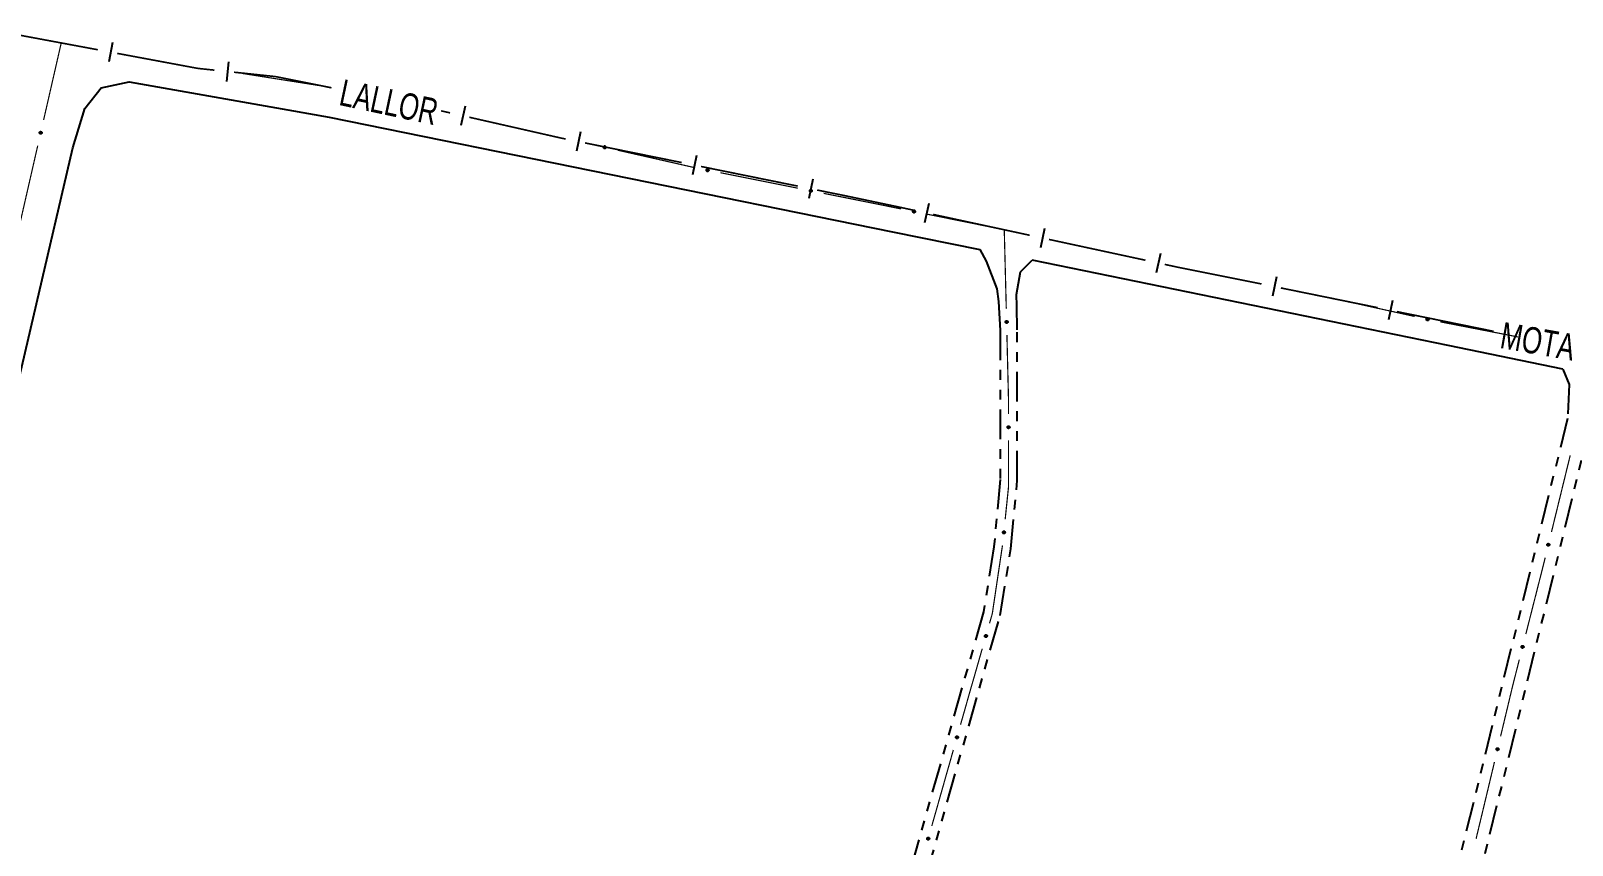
# Model space of a CAD drawing. Extents: x 209193 to 212081, y 4877574 to 4880493.
# Drawn here: x 211262 to 211496.2, y 4878899.3 to 4879022.9 of the extents above; entities that cross this region are included whole.
import ezdxf

# ---------------------------------------------------------------- set-up
doc = ezdxf.new("R2010")
doc.units = 0
doc.header["$LTSCALE"] = 1.5
doc.header["$MEASUREMENT"] = 0
doc.linetypes.add('TRACO_25', pattern=[8, 3, -1, 1, -1, 1, -1])
for name, color, linetype in [('LM-LIM-SETORES-BAIRROS', 250, 'CONTINUOUS'), ('SV-EIXO-ROD-ESTR', 7, 'CONTINUOUS'), ('SV-EIXO-RUA-N-PAV', 6, 'CONTINUOUS'), ('SV-EST-MUNIC-PAV', 20, 'CONTINUOUS'), ('SV-RUA-NAO-PAV', 7, 'CONTINUOUS'), ('SV-TXT-MUNIC-PAV', 7, 'CONTINUOUS')]:
    doc.layers.add(name, color=color, linetype=linetype)
doc.styles.add('ARIAL', font='ARIAL.SHX')

msp = doc.modelspace()

# ---------------------------------------------------------------- linework, layer by layer
at = {"layer": 'LM-LIM-SETORES-BAIRROS', "const_width": 0.25}
for points in [[(211272.172839, 4879020.056639), (211257.426564, 4879022.803891)], [(211287.384863, 4879017.222618), (211275.122093, 4879019.507189)], [(211287.908208, 4879017.16753), (211287.384863, 4879017.222618)], [(211289.897219, 4879016.95816), (211287.908208, 4879017.16753)], [(211299.200544, 4879015.978862), (211292.880735, 4879016.644106)], [(211299.833226, 4879015.852005), (211299.200544, 4879015.978862)], [(211307.677106, 4879014.279251), (211299.833226, 4879015.852005)], [(211324.717207, 4879010.691861), (211324.330122, 4879010.779704)], [(211325.69241, 4879010.470552), (211324.717207, 4879010.691861)], [(211342.524706, 4879006.650693), (211328.618021, 4879009.806625)], [(211343.249652, 4879006.503628), (211342.524706, 4879006.650693)], [(211360.890322, 4879002.924972), (211346.189764, 4879005.907185)], [(211378.530991, 4878999.346316), (211363.830434, 4879002.328529)], [(211385.952516, 4878997.840756), (211381.471103, 4878998.749873)], [(211386.370654, 4878997.752728), (211385.952516, 4878997.840756)], [(211393.829636, 4878996.182415), (211386.370654, 4878997.752728)], [(211394.198663, 4878996.102821), (211393.829636, 4878996.182415)], [(211396.153706, 4878995.681146), (211394.198663, 4878996.102821)], [(211413.749084, 4878991.886063), (211399.086269, 4878995.048632)], [(211431.344463, 4878988.090981), (211416.681647, 4878991.25355)], [(211436.117336, 4878987.061538), (211434.277026, 4878987.458468)], [(211436.232427, 4878987.03852), (211436.117336, 4878987.061538)], [(211447.518431, 4878984.781319), (211436.232427, 4878987.03852)], [(211447.999036, 4878984.683345), (211447.518431, 4878984.781319)], [(211448.978883, 4878984.483597), (211447.999036, 4878984.683345)], [(211466.616134, 4878980.888129), (211451.918425, 4878983.884352)], [(211484.253384, 4878977.29266), (211469.555675, 4878980.288884)]]:
    msp.add_lwpolyline(points, dxfattribs=at)
at = {"layer": 'LM-LIM-SETORES-BAIRROS'}
for points in [[(211274.413734, 4879021.164966), (211273.864283, 4879018.215712)], [(211292.043257, 4879018.240549), (211291.729202, 4879015.257032)], [(211327.974781, 4879011.490739), (211327.310854, 4879008.565128)], [(211345.507948, 4879007.576055), (211344.911505, 4879004.635944)], [(211363.148618, 4879003.997399), (211362.552175, 4879001.057288)], [(211380.789287, 4879000.418743), (211380.192845, 4878997.478632)], [(211398.425004, 4878996.725751), (211397.792491, 4878993.793188)], [(211416.020383, 4878992.930669), (211415.387869, 4878989.998106)], [(211433.615762, 4878989.135587), (211432.983248, 4878986.203024)], [(211451.2382, 4878985.553871), (211450.638955, 4878982.614329)], [(211468.87545, 4878981.958403), (211468.276206, 4878979.018861)]]:
    msp.add_lwpolyline(points, dxfattribs=at)
at = {"layer": 'SV-EIXO-ROD-ESTR', "const_width": 0.18}
for points in [[(211266.615608, 4879021.091959), (211263.939167, 4879009.394238)], [(211306.061264, 4879014.578715), (211294.207451, 4879016.446097)], [(211263.047019, 4879005.494998), (211260.370578, 4878993.797278)], [(211347.243279, 4879005.692019), (211347.182585, 4879005.705777)], [(211362.622993, 4879002.205478), (211351.144295, 4879004.807669)], [(211362.848591, 4879002.16048), (211362.622993, 4879002.205478)], [(211378.539507, 4878999.030756), (211366.77132, 4879001.378049)], [(211387.469664, 4878997.249538), (211382.462235, 4878998.248325)], [(211388.345881, 4878997.072447), (211387.469664, 4878997.249538)], [(211394.226966, 4878995.883821), (211388.345881, 4878997.072447)], [(211409.89398, 4878992.717364), (211398.14769, 4878995.091405)], [(211409.909857, 4878992.714132), (211409.89398, 4878992.717364)], [(211461.50538, 4878981.929715), (211461.090616, 4878982.02146)], [(211472.245762, 4878979.553962), (211461.50538, 4878981.929715)], [(211487.939911, 4878976.44405), (211476.159745, 4878978.730466)]]:
    msp.add_lwpolyline(points, dxfattribs=at)
at = {"layer": 'SV-EIXO-ROD-ESTR'}
for points in [[(211263.632447, 4879007.560127), (211263.65903, 4879007.519074), (211263.673482, 4879007.478355), (211263.675761, 4879007.440924), (211263.66915, 4879007.407322), (211263.658515, 4879007.373707), (211263.640315, 4879007.342183), (211263.612365, 4879007.311668), (211263.57137, 4879007.284712), (211263.528684, 4879007.272649), (211263.492107, 4879007.268451), (211263.456672, 4879007.273327), (211263.42419, 4879007.284206), (211263.392069, 4879007.304194), (211263.361422, 4879007.33282), (211263.335314, 4879007.374698), (211263.32142, 4879007.414715), (211263.320166, 4879007.450978), (211263.325294, 4879007.486571), (211263.336563, 4879007.520759), (211263.354606, 4879007.551601), (211263.383484, 4879007.582406), (211263.425159, 4879007.607627), (211263.464913, 4879007.621941), (211263.501149, 4879007.623703), (211263.536077, 4879007.617866), (211263.569922, 4879007.607609), (211263.602373, 4879007.590633), (211263.632447, 4879007.560127)], [(211349.309574, 4879005.110721), (211349.268574, 4879005.084056), (211349.227884, 4879005.069522), (211349.190458, 4879005.067169), (211349.156843, 4879005.073712), (211349.123207, 4879005.08428), (211349.091645, 4879005.102417), (211349.061075, 4879005.130306), (211349.034037, 4879005.171247), (211349.021889, 4879005.213908), (211349.017618, 4879005.250477), (211349.022423, 4879005.285922), (211349.033237, 4879005.318426), (211349.05316, 4879005.350587), (211349.081726, 4879005.381291), (211349.123551, 4879005.407482), (211349.16354, 4879005.421457), (211349.199801, 4879005.422783), (211349.235404, 4879005.417726), (211349.269614, 4879005.406526), (211349.300493, 4879005.388544), (211349.331355, 4879005.359728), (211349.356659, 4879005.318103), (211349.371052, 4879005.278378), (211349.372887, 4879005.242146), (211349.36712, 4879005.207206), (211349.356931, 4879005.173341), (211349.34002, 4879005.140856), (211349.309574, 4879005.110721)], [(211364.929328, 4879001.633206), (211364.889037, 4879001.605482), (211364.848739, 4879001.589893), (211364.811386, 4879001.586565), (211364.777612, 4879001.592231), (211364.743712, 4879001.601919), (211364.711689, 4879001.619228), (211364.680403, 4879001.646311), (211364.652308, 4879001.686533), (211364.639052, 4879001.728864), (211364.63383, 4879001.76531), (211364.63771, 4879001.800867), (211364.647674, 4879001.833642), (211364.666753, 4879001.866311), (211364.694508, 4879001.897749), (211364.735637, 4879001.92502), (211364.775249, 4879001.940032), (211364.811463, 4879001.942302), (211364.847185, 4879001.938175), (211364.881676, 4879001.927869), (211364.913012, 4879001.910698), (211364.944615, 4879001.882695), (211364.970995, 4879001.841744), (211364.986418, 4879001.802407), (211364.989196, 4879001.766235), (211364.984341, 4879001.731157), (211364.975037, 4879001.697038), (211364.958978, 4879001.664123), (211364.929328, 4879001.633206)], [(211380.620243, 4878998.503481), (211380.579952, 4878998.475757), (211380.539654, 4878998.460168), (211380.502302, 4878998.456841), (211380.468527, 4878998.462506), (211380.434628, 4878998.472195), (211380.402605, 4878998.489503), (211380.371318, 4878998.516586), (211380.343223, 4878998.556809), (211380.329967, 4878998.599139), (211380.324745, 4878998.635585), (211380.328626, 4878998.671143), (211380.338589, 4878998.703917), (211380.357668, 4878998.736586), (211380.385424, 4878998.768024), (211380.426553, 4878998.795296), (211380.466164, 4878998.810307), (211380.502378, 4878998.812578), (211380.538101, 4878998.80845), (211380.572591, 4878998.798145), (211380.603928, 4878998.780973), (211380.635531, 4878998.75297), (211380.66191, 4878998.712019), (211380.677333, 4878998.672683), (211380.680111, 4878998.63651), (211380.675256, 4878998.601432), (211380.665952, 4878998.567313), (211380.649894, 4878998.534399), (211380.620243, 4878998.503481)], [(211396.306354, 4878995.35125), (211396.265992, 4878995.323629), (211396.225655, 4878995.308143), (211396.188294, 4878995.30491), (211396.154534, 4878995.310662), (211396.120659, 4878995.320437), (211396.08868, 4878995.337826), (211396.057463, 4878995.364989), (211396.02947, 4878995.405283), (211396.016322, 4878995.447647), (211396.011193, 4878995.484106), (211396.015164, 4878995.519654), (211396.025211, 4878995.552403), (211396.044373, 4878995.585023), (211396.072209, 4878995.61639), (211396.113407, 4878995.643557), (211396.153057, 4878995.658468), (211396.189276, 4878995.660646), (211396.224988, 4878995.656428), (211396.259452, 4878995.646034), (211396.290745, 4878995.628783), (211396.322276, 4878995.6007), (211396.348551, 4878995.559682), (211396.363874, 4878995.520306), (211396.36656, 4878995.484127), (211396.361616, 4878995.449061), (211396.352225, 4878995.414966), (211396.336083, 4878995.382092), (211396.306354, 4878995.35125)], [(211474.315073, 4878978.983493), (211474.274213, 4878978.956613), (211474.2336, 4878978.941867), (211474.196186, 4878978.939317), (211474.162537, 4878978.945685), (211474.128847, 4878978.956077), (211474.097191, 4878978.974048), (211474.066475, 4878979.001776), (211474.039223, 4878979.042575), (211474.026851, 4878979.085172), (211474.022389, 4878979.121718), (211474.027008, 4878979.157188), (211474.037652, 4878979.189748), (211474.057407, 4878979.222013), (211474.085811, 4878979.252866), (211474.127498, 4878979.279276), (211474.167414, 4878979.29346), (211474.203667, 4878979.294976), (211474.239296, 4878979.290106), (211474.273565, 4878979.279084), (211474.304537, 4878979.261264), (211474.33555, 4878979.23261), (211474.361071, 4878979.191119), (211474.375672, 4878979.151469), (211474.377697, 4878979.115247), (211474.372113, 4878979.080278), (211474.362101, 4878979.04636), (211474.345361, 4878979.013786), (211474.315073, 4878978.983493)]]:
    msp.add_lwpolyline(points, close=True, dxfattribs=at)
for points in [[(211263.336563, 4879007.520759), (211263.32142, 4879007.414715)], [(211263.345236, 4879007.531808), (211263.329321, 4879007.40107)], [(211263.354606, 4879007.551601), (211263.335314, 4879007.374698)], [(211263.370136, 4879007.561105), (211263.349646, 4879007.361425)], [(211263.383484, 4879007.582406), (211263.361422, 4879007.33282)], [(211263.404957, 4879007.590932), (211263.376925, 4879007.321589)], [(211263.425159, 4879007.607627), (211263.392069, 4879007.304194)], [(211263.443576, 4879007.612892), (211263.408162, 4879007.299044)], [(211263.464913, 4879007.621941), (211263.42419, 4879007.284206)], [(211263.481507, 4879007.61961), (211263.440615, 4879007.28182)], [(211263.501149, 4879007.623703), (211263.456672, 4879007.273327)], [(211263.517613, 4879007.618348), (211263.472234, 4879007.273186)], [(211263.536077, 4879007.617866), (211263.492107, 4879007.268451)], [(211263.553223, 4879007.608801), (211263.513243, 4879007.275001)], [(211263.569922, 4879007.607609), (211263.528684, 4879007.272649)], [(211263.584955, 4879007.594542), (211263.551479, 4879007.28305)], [(211263.602373, 4879007.590633), (211263.57137, 4879007.284712)], [(211263.615469, 4879007.574962), (211263.59082, 4879007.302045)], [(211263.632447, 4879007.560127), (211263.612365, 4879007.311668)], [(211263.646018, 4879007.537177), (211263.627579, 4879007.334228)], [(211263.65903, 4879007.519074), (211263.640315, 4879007.342183)], [(211263.667369, 4879007.495898), (211263.650428, 4879007.366795)], [(211263.673482, 4879007.478355), (211263.658515, 4879007.373707)], [(211349.36712, 4879005.207206), (211349.017618, 4879005.250477)], [(211349.356931, 4879005.173341), (211349.021889, 4879005.213908)], [(211349.367565, 4879005.225671), (211349.022313, 4879005.270359)], [(211349.372887, 4879005.242146), (211349.022423, 4879005.285922)], [(211349.358089, 4879005.190042), (211349.024211, 4879005.229354)], [(211349.368755, 4879005.261779), (211349.030884, 4879005.301996)], [(211349.343894, 4879005.158282), (211349.032336, 4879005.191134)], [(211349.371052, 4879005.278378), (211349.033237, 4879005.318426)], [(211349.34002, 4879005.140856), (211349.034037, 4879005.171247)], [(211349.361961, 4879005.299697), (211349.048043, 4879005.334484)], [(211349.324375, 4879005.127728), (211349.051409, 4879005.151832)], [(211349.356659, 4879005.318103), (211349.05316, 4879005.350587)], [(211349.309574, 4879005.110721), (211349.061075, 4879005.130306)], [(211349.339924, 4879005.338272), (211349.070525, 4879005.365765)], [(211349.331355, 4879005.359728), (211349.081726, 4879005.381291)], [(211349.286651, 4879005.097104), (211349.083666, 4879005.115137)], [(211349.268574, 4879005.084056), (211349.091645, 4879005.102417)], [(211349.310027, 4879005.373033), (211349.110307, 4879005.393124)], [(211349.245415, 4879005.075671), (211349.116278, 4879005.092354)], [(211349.227884, 4879005.069522), (211349.123207, 4879005.08428)], [(211349.300493, 4879005.388544), (211349.123551, 4879005.407482)], [(211349.28068, 4879005.397875), (211349.149911, 4879005.413528)], [(211349.269614, 4879005.406526), (211349.16354, 4879005.421457)], [(211364.984341, 4879001.731157), (211364.63383, 4879001.76531)], [(211364.989196, 4879001.766235), (211364.63771, 4879001.800867)], [(211364.984305, 4879001.749627), (211364.638006, 4879001.785307)], [(211364.975037, 4879001.697038), (211364.639052, 4879001.728864)], [(211364.97576, 4879001.713764), (211364.640971, 4879001.744365)], [(211364.984554, 4879001.785754), (211364.64575, 4879001.817156)], [(211364.986418, 4879001.802407), (211364.647674, 4879001.833642)], [(211364.962397, 4879001.681644), (211364.650089, 4879001.70637)], [(211364.958978, 4879001.664123), (211364.652308, 4879001.686533)], [(211364.976774, 4879001.823483), (211364.662057, 4879001.85008)], [(211364.970995, 4879001.841744), (211364.666753, 4879001.866311)], [(211364.94368, 4879001.650593), (211364.670179, 4879001.667578)], [(211364.929328, 4879001.633206), (211364.680403, 4879001.646311)], [(211364.95374, 4879001.86147), (211364.683716, 4879001.881936)], [(211364.944615, 4879001.882695), (211364.694508, 4879001.897749)], [(211364.906767, 4879001.618996), (211364.703381, 4879001.631736)], [(211364.889037, 4879001.605482), (211364.711689, 4879001.619228)], [(211364.922948, 4879001.89544), (211364.722772, 4879001.910322)], [(211364.913012, 4879001.910698), (211364.735637, 4879001.92502)], [(211364.866103, 4879001.596496), (211364.736575, 4879001.609809)], [(211364.848739, 4879001.589893), (211364.743712, 4879001.601919)], [(211364.892964, 4879001.919509), (211364.761831, 4879001.931751)], [(211364.881676, 4879001.927869), (211364.775249, 4879001.940032)], [(211380.675256, 4878998.601432), (211380.324745, 4878998.635585)], [(211380.680111, 4878998.63651), (211380.328626, 4878998.671143)], [(211380.67522, 4878998.619903), (211380.328921, 4878998.655582)], [(211380.665952, 4878998.567313), (211380.329967, 4878998.599139)], [(211380.666676, 4878998.584039), (211380.331886, 4878998.61464)], [(211380.675469, 4878998.65603), (211380.336665, 4878998.687431)], [(211380.677333, 4878998.672683), (211380.338589, 4878998.703917)], [(211380.653312, 4878998.55192), (211380.341004, 4878998.576645)], [(211380.649894, 4878998.534399), (211380.343223, 4878998.556809)], [(211380.667689, 4878998.693758), (211380.352972, 4878998.720355)], [(211380.66191, 4878998.712019), (211380.357668, 4878998.736586)], [(211380.634596, 4878998.520868), (211380.361095, 4878998.537853)], [(211380.620243, 4878998.503481), (211380.371318, 4878998.516586)], [(211380.644655, 4878998.731746), (211380.374631, 4878998.752211)], [(211380.635531, 4878998.75297), (211380.385424, 4878998.768024)], [(211380.597683, 4878998.489271), (211380.394296, 4878998.502011)], [(211380.579952, 4878998.475757), (211380.402605, 4878998.489503)], [(211380.613863, 4878998.765716), (211380.413687, 4878998.780598)], [(211380.603928, 4878998.780973), (211380.426553, 4878998.795296)], [(211380.557018, 4878998.466772), (211380.427491, 4878998.480085)], [(211380.539654, 4878998.460168), (211380.434628, 4878998.472195)], [(211380.583879, 4878998.789785), (211380.452746, 4878998.802026)], [(211380.572591, 4878998.798145), (211380.466164, 4878998.810307)], [(211396.36656, 4878995.484127), (211396.015164, 4878995.519654)], [(211396.361968, 4878995.503658), (211396.023245, 4878995.535922)], [(211396.363874, 4878995.520306), (211396.025211, 4878995.552403)], [(211396.354284, 4878995.541406), (211396.039636, 4878995.568804)], [(211396.348551, 4878995.559682), (211396.044373, 4878995.585023)], [(211396.331347, 4878995.579452), (211396.061376, 4878995.600605)], [(211396.322276, 4878995.6007), (211396.072209, 4878995.61639)], [(211396.300642, 4878995.6135), (211396.100504, 4878995.628892)], [(211396.290745, 4878995.628783), (211396.113407, 4878995.643557)], [(211396.270719, 4878995.637645), (211396.139618, 4878995.650221)], [(211396.259452, 4878995.646034), (211396.153057, 4878995.658468)], [(211396.361616, 4878995.449061), (211396.011193, 4878995.484106)], [(211396.361627, 4878995.467532), (211396.01542, 4878995.504093)], [(211396.352225, 4878995.414966), (211396.016322, 4878995.447647)], [(211396.352991, 4878995.43169), (211396.018281, 4878995.463143)], [(211396.339546, 4878995.399605), (211396.027302, 4878995.425125)], [(211396.336083, 4878995.382092), (211396.02947, 4878995.405283)], [(211396.320751, 4878995.368601), (211396.047294, 4878995.386282)], [(211396.306354, 4878995.35125), (211396.057463, 4878995.364989)], [(211396.283757, 4878995.337098), (211396.080404, 4878995.350356)], [(211396.265992, 4878995.323629), (211396.08868, 4878995.337826)], [(211396.243036, 4878995.314702), (211396.113542, 4878995.328345)], [(211396.225655, 4878995.308143), (211396.120659, 4878995.320437)], [(211474.372113, 4878979.080278), (211474.022389, 4878979.121718)], [(211474.372461, 4878979.098745), (211474.02698, 4878979.141625)], [(211474.377697, 4878979.115247), (211474.027008, 4878979.157188)], [(211474.373462, 4878979.134859), (211474.035385, 4878979.173306)], [(211474.375672, 4878979.151469), (211474.037652, 4878979.189748)], [(211474.366469, 4878979.172741), (211474.052374, 4878979.205883)], [(211474.361071, 4878979.191119), (211474.057407, 4878979.222013)], [(211474.344231, 4878979.2112), (211474.074692, 4878979.237281)], [(211474.33555, 4878979.23261), (211474.085811, 4878979.252866)], [(211474.314153, 4878979.245803), (211474.11433, 4878979.264849)], [(211474.304537, 4878979.261264), (211474.127498, 4878979.279276)], [(211474.284676, 4878979.270491), (211474.153826, 4878979.28546)], [(211474.273565, 4878979.279084), (211474.167414, 4878979.29346)], [(211474.362101, 4878979.04636), (211474.026851, 4878979.085172)], [(211474.363172, 4878979.063067), (211474.029092, 4878979.10063)], [(211474.349143, 4878979.031233), (211474.037417, 4878979.062453)], [(211474.345361, 4878979.013786), (211474.039223, 4878979.042575)], [(211474.329784, 4878979.000577), (211474.056696, 4878979.023251)], [(211474.315073, 4878978.983493), (211474.066475, 4878979.001776)], [(211474.292222, 4878978.969756), (211474.089144, 4878978.986726)], [(211474.274213, 4878978.956613), (211474.097191, 4878978.974048)], [(211474.251098, 4878978.948107), (211474.121875, 4878978.964113)], [(211474.2336, 4878978.941867), (211474.128847, 4878978.956077)]]:
    msp.add_lwpolyline(points, dxfattribs=at)
at = {"layer": 'SV-EIXO-RUA-N-PAV', "const_width": 0.18}
for points in [[(211409.89398, 4878992.717364), (211410.150306, 4878982.720649)], [(211410.150306, 4878982.720649), (211410.154035, 4878982.575194)], [(211410.154035, 4878982.575194), (211410.199624, 4878980.721258)], [(211410.297955, 4878976.722467), (211410.543782, 4878966.725489)], [(211410.543782, 4878966.725489), (211410.544119, 4878966.7118)], [(211410.544119, 4878966.7118), (211410.544119, 4878964.725493)], [(211410.544119, 4878960.725493), (211410.544119, 4878953.725493)], [(211495.88847, 4878958.479222), (211493.032923, 4878946.823929)], [(211410.544119, 4878953.709018), (211410.033806, 4878948.75169)], [(211410.544119, 4878953.725493), (211410.544119, 4878953.709018)], [(211409.619931, 4878944.773255), (211408.145539, 4878934.882543)], [(211491.843112, 4878941.967557), (211491.70026, 4878941.384485)], [(211492.081075, 4878942.938831), (211491.843112, 4878941.967557)], [(211491.70026, 4878941.384485), (211489.13396, 4878931.306413)], [(211408.145539, 4878934.882543), (211408.07359, 4878934.399887)], [(211408.07359, 4878934.399887), (211407.656168, 4878932.946638)], [(211406.551882, 4878929.102089), (211404.619383, 4878922.374129)], [(211488.146892, 4878927.430114), (211487.159824, 4878923.553815)], [(211487.139479, 4878923.473919), (211485.299302, 4878915.773177)], [(211487.159824, 4878923.553815), (211487.139479, 4878923.473919)], [(211404.562839, 4878922.177272), (211403.252425, 4878917.564616)], [(211404.619383, 4878922.374129), (211404.562839, 4878922.177272)], [(211402.159317, 4878913.716874), (211401.339486, 4878910.831068)], [(211484.369632, 4878911.882713), (211482.975128, 4878906.047016)], [(211401.312144, 4878910.734824), (211398.883593, 4878902.172628)], [(211401.339486, 4878910.831068), (211401.312144, 4878910.734824)], [(211482.768731, 4878905.183287), (211481.574689, 4878900.212741)], [(211482.975128, 4878906.047016), (211482.768731, 4878905.183287)]]:
    msp.add_lwpolyline(points, dxfattribs=at)
at = {"layer": 'SV-EIXO-RUA-N-PAV'}
for points in [[(211410.355305, 4878978.868205), (211410.391202, 4878978.834988), (211410.415262, 4878978.799098), (211410.426713, 4878978.763389), (211410.428604, 4878978.729195), (211410.426599, 4878978.693995), (211410.416747, 4878978.658952), (211410.397198, 4878978.622481), (211410.364129, 4878978.586237), (211410.325744, 4878978.564007), (211410.291335, 4878978.550907), (211410.255794, 4878978.546882), (211410.221631, 4878978.549403), (211410.185569, 4878978.56084), (211410.148802, 4878978.581012), (211410.113162, 4878978.615146), (211410.089816, 4878978.650493), (211410.079647, 4878978.685324), (211410.075827, 4878978.72108), (211410.078305, 4878978.756992), (211410.088174, 4878978.791335), (211410.108551, 4878978.828317), (211410.142707, 4878978.863047), (211410.177696, 4878978.886735), (211410.212374, 4878978.89739), (211410.247662, 4878978.900359), (211410.282991, 4878978.898777), (211410.318629, 4878978.89034), (211410.355305, 4878978.868205)], [(211410.654199, 4878962.869173), (211410.689269, 4878962.835083), (211410.712439, 4878962.798613), (211410.723009, 4878962.762633), (211410.724059, 4878962.728403), (211410.721189, 4878962.693263), (211410.710479, 4878962.658473), (211410.690039, 4878962.622493), (211410.656089, 4878962.587073), (211410.617169, 4878962.565793), (211410.582449, 4878962.553543), (211410.546819, 4878962.550393), (211410.512729, 4878962.553753), (211410.476959, 4878962.566073), (211410.440699, 4878962.587143), (211410.405909, 4878962.622143), (211410.383439, 4878962.658053), (211410.374129, 4878962.693123), (211410.371189, 4878962.728963), (211410.374549, 4878962.764803), (211410.385259, 4878962.798893), (211410.406539, 4878962.835363), (211410.441539, 4878962.869243), (211410.477099, 4878962.892063), (211410.512029, 4878962.901863), (211410.547379, 4878962.903963), (211410.582659, 4878962.901513), (211410.618079, 4878962.892203), (211410.654199, 4878962.869173)], [(211409.95322, 4878946.893856), (211409.984615, 4878946.856354), (211410.003929, 4878946.817703), (211410.010759, 4878946.78083), (211410.008298, 4878946.746672), (211410.001845, 4878946.712011), (211409.987629, 4878946.6785), (211409.963612, 4878946.644803), (211409.926213, 4878946.613045), (211409.885319, 4878946.595863), (211409.849527, 4878946.587232), (211409.813762, 4878946.587747), (211409.780195, 4878946.594581), (211409.745875, 4878946.610499), (211409.711963, 4878946.635171), (211409.68094, 4878946.673549), (211409.662265, 4878946.711572), (211409.656595, 4878946.747411), (211409.657341, 4878946.783363), (211409.664353, 4878946.818671), (211409.678497, 4878946.851485), (211409.7034, 4878946.885584), (211409.741685, 4878946.915702), (211409.779395, 4878946.934761), (211409.815145, 4878946.940932), (211409.850524, 4878946.939401), (211409.885368, 4878946.933352), (211409.919648, 4878946.920464), (211409.95322, 4878946.893856)], [(211492.698108, 4878944.994738), (211492.724058, 4878944.953282), (211492.737884, 4878944.912346), (211492.739589, 4878944.874884), (211492.732463, 4878944.841388), (211492.721314, 4878944.80794), (211492.702633, 4878944.776698), (211492.674218, 4878944.746616), (211492.632815, 4878944.720292), (211492.589949, 4878944.708885), (211492.553311, 4878944.705249), (211492.517955, 4878944.710668), (211492.485644, 4878944.722043), (211492.453833, 4878944.742521), (211492.423628, 4878944.771615), (211492.398166, 4878944.813888), (211492.384887, 4878944.854113), (211492.38419, 4878944.890391), (211492.389863, 4878944.925901), (211492.401655, 4878944.959912), (211492.420169, 4878944.990475), (211492.449517, 4878945.020833), (211492.491573, 4878945.045411), (211492.531542, 4878945.059114), (211492.567801, 4878945.06032), (211492.602635, 4878945.053948), (211492.636319, 4878945.043173), (211492.668506, 4878945.025702), (211492.698108, 4878944.994738)], [(211407.249494, 4878931.13207), (211407.273789, 4878931.089623), (211407.285991, 4878931.048174), (211407.286217, 4878931.010674), (211407.277776, 4878930.977484), (211407.265316, 4878930.944502), (211407.245418, 4878930.914021), (211407.215839, 4878930.885082), (211407.17343, 4878930.860411), (211407.130148, 4878930.850703), (211407.093396, 4878930.848514), (211407.058281, 4878930.855323), (211407.026443, 4878930.867964), (211406.995464, 4878930.88968), (211406.96643, 4878930.919942), (211406.942655, 4878930.963186), (211406.930972, 4878931.003904), (211406.931706, 4878931.040181), (211406.938774, 4878931.07544), (211406.951898, 4878931.108959), (211406.971603, 4878931.138768), (211407.002124, 4878931.167946), (211407.045117, 4878931.190847), (211407.085595, 4878931.202963), (211407.121873, 4878931.202739), (211407.156429, 4878931.194998), (211407.189662, 4878931.182903), (211407.221135, 4878931.164177), (211407.249494, 4878931.13207)], [(211488.782558, 4878929.480336), (211488.808131, 4878929.438647), (211488.821585, 4878929.397587), (211488.82295, 4878929.360111), (211488.81552, 4878929.326681), (211488.804068, 4878929.293336), (211488.785104, 4878929.262264), (211488.756417, 4878929.232441), (211488.714777, 4878929.206494), (211488.671809, 4878929.195476), (211488.63514, 4878929.192173), (211488.599834, 4878929.197913), (211488.567628, 4878929.209581), (211488.536004, 4878929.230347), (211488.506065, 4878929.259713), (211488.480988, 4878929.302216), (211488.468074, 4878929.34256), (211488.467706, 4878929.378843), (211488.473701, 4878929.4143), (211488.485801, 4878929.448203), (211488.504592, 4878929.478595), (211488.534214, 4878929.508686), (211488.576492, 4878929.532882), (211488.616583, 4878929.546221), (211488.652852, 4878929.547098), (211488.687627, 4878929.54041), (211488.721211, 4878929.52933), (211488.753238, 4878929.511568), (211488.782558, 4878929.480336)], [(211402.851026, 4878915.748874), (211402.875445, 4878915.706498), (211402.887767, 4878915.665084), (211402.888102, 4878915.627585), (211402.879758, 4878915.594371), (211402.867394, 4878915.561353), (211402.847584, 4878915.530814), (211402.81809, 4878915.501789), (211402.775753, 4878915.476995), (211402.732499, 4878915.467161), (211402.695753, 4878915.464866), (211402.660618, 4878915.471573), (211402.628744, 4878915.484121), (211402.597703, 4878915.505747), (211402.568581, 4878915.535924), (211402.54468, 4878915.579099), (211402.532878, 4878915.619783), (211402.533507, 4878915.656062), (211402.540473, 4878915.691341), (211402.553499, 4878915.724899), (211402.573117, 4878915.754764), (211402.603554, 4878915.784031), (211402.64648, 4878915.807056), (211402.686923, 4878915.81929), (211402.723201, 4878915.819171), (211402.75778, 4878915.811531), (211402.791047, 4878915.799533), (211402.822575, 4878915.780898), (211402.851026, 4878915.748874)], [(211484.974927, 4878913.942106), (211485.001114, 4878913.900799), (211485.015173, 4878913.859943), (211485.017091, 4878913.822491), (211485.010157, 4878913.788955), (211484.999198, 4878913.755444), (211484.980696, 4878913.724096), (211484.952453, 4878913.693852), (211484.9112, 4878913.667292), (211484.8684, 4878913.655641), (211484.831784, 4878913.651796), (211484.796398, 4878913.657013), (211484.764022, 4878913.668204), (211484.732095, 4878913.6885), (211484.701725, 4878913.717421), (211484.676022, 4878913.759548), (211484.662514, 4878913.799697), (211484.661609, 4878913.835971), (211484.66708, 4878913.871512), (211484.678678, 4878913.90559), (211484.697017, 4878913.936257), (211484.726191, 4878913.966783), (211484.768107, 4878913.9916), (211484.807997, 4878914.005531), (211484.844248, 4878914.006944), (211484.879118, 4878914.000771), (211484.912862, 4878913.990188), (211484.945149, 4878913.972901), (211484.974927, 4878913.942106)], [(211398.482958, 4878900.356717), (211398.507395, 4878900.314351), (211398.519734, 4878900.272943), (211398.520085, 4878900.235444), (211398.511755, 4878900.202226), (211398.499405, 4878900.169203), (211398.479608, 4878900.138656), (211398.450126, 4878900.109619), (211398.407799, 4878900.084807), (211398.364549, 4878900.074955), (211398.327804, 4878900.072644), (211398.292667, 4878900.079336), (211398.260787, 4878900.09187), (211398.229737, 4878900.113484), (211398.200602, 4878900.143648), (211398.176683, 4878900.186813), (211398.164865, 4878900.227492), (211398.165477, 4878900.263772), (211398.172429, 4878900.299054), (211398.185441, 4878900.332617), (211398.205047, 4878900.362491), (211398.235471, 4878900.39177), (211398.278388, 4878900.414813), (211398.318825, 4878900.427064), (211398.355104, 4878900.426961), (211398.389685, 4878900.419335), (211398.422958, 4878900.407351), (211398.454493, 4878900.388729), (211398.482958, 4878900.356717)]]:
    msp.add_lwpolyline(points, close=True, dxfattribs=at)
for points in [[(211410.078305, 4878978.756992), (211410.089816, 4878978.650493)], [(211410.083981, 4878978.769841), (211410.100843, 4878978.639222)], [(211410.088174, 4878978.791335), (211410.113162, 4878978.615146)], [(211410.100876, 4878978.80438), (211410.130327, 4878978.605823)], [(211410.108551, 4878978.828317), (211410.148802, 4878978.581012)], [(211410.127253, 4878978.841881), (211410.166599, 4878978.573957)], [(211410.142707, 4878978.863047), (211410.185569, 4878978.56084)], [(211410.159253, 4878978.872697), (211410.202435, 4878978.559824)], [(211410.177696, 4878978.886735), (211410.221631, 4878978.549403)], [(211410.194351, 4878978.888574), (211410.238137, 4878978.551147)], [(211410.212374, 4878978.89739), (211410.255794, 4878978.546882)], [(211410.22965, 4878978.896267), (211410.270909, 4878978.550588)], [(211410.247662, 4878978.900359), (211410.291335, 4878978.550907)], [(211410.266515, 4878978.895808), (211410.3102, 4878978.562474)], [(211410.282991, 4878978.898777), (211410.325744, 4878978.564007)], [(211410.300785, 4878978.889827), (211410.345264, 4878978.579715)], [(211410.318629, 4878978.89034), (211410.364129, 4878978.586237)], [(211410.33519, 4878978.878388), (211410.378696, 4878978.607836)], [(211410.355305, 4878978.868205), (211410.397198, 4878978.622481)], [(211410.374123, 4878978.849317), (211410.40637, 4878978.6481)], [(211410.391202, 4878978.834988), (211410.416747, 4878978.658952)], [(211410.405006, 4878978.814588), (211410.420469, 4878978.685299)], [(211410.415262, 4878978.799098), (211410.426599, 4878978.693995)], [(211410.374549, 4878962.764803), (211410.383439, 4878962.658053)], [(211410.38054, 4878962.777508), (211410.394185, 4878962.646514)], [(211410.385259, 4878962.798893), (211410.405909, 4878962.622143)], [(211410.398279, 4878962.811621), (211410.42284, 4878962.612401)], [(211410.406539, 4878962.835363), (211410.440699, 4878962.587143)], [(211410.425569, 4878962.848463), (211410.458318, 4878962.579652)], [(211410.441539, 4878962.869243), (211410.476959, 4878962.566073)], [(211410.458318, 4878962.878483), (211410.493795, 4878962.564643)], [(211410.477099, 4878962.892063), (211410.512729, 4878962.553753)], [(211410.493795, 4878962.893493), (211410.529273, 4878962.555091)], [(211410.512029, 4878962.901863), (211410.546819, 4878962.550393)], [(211410.529273, 4878962.900315), (211410.562021, 4878962.553727)], [(211410.547379, 4878962.903963), (211410.582449, 4878962.553543)], [(211410.566115, 4878962.898951), (211410.601593, 4878962.564643)], [(211410.582659, 4878962.901513), (211410.617169, 4878962.565793)], [(211410.600228, 4878962.892128), (211410.63707, 4878962.581017)], [(211410.618079, 4878962.892203), (211410.656089, 4878962.587073)], [(211410.634341, 4878962.879847), (211410.671183, 4878962.608307)], [(211410.654199, 4878962.869173), (211410.690039, 4878962.622493)], [(211410.672548, 4878962.849828), (211410.699838, 4878962.647879)], [(211410.689269, 4878962.835083), (211410.710479, 4878962.658473)], [(211410.702567, 4878962.81435), (211410.714848, 4878962.684721)], [(211410.712439, 4878962.798613), (211410.721189, 4878962.693263)], [(211409.664353, 4878946.818671), (211409.662265, 4878946.711572)], [(211409.671613, 4878946.830696), (211409.671773, 4878946.698993)], [(211409.678497, 4878946.851485), (211409.68094, 4878946.673549)], [(211409.692752, 4878946.862813), (211409.696784, 4878946.662125)], [(211409.7034, 4878946.885584), (211409.711963, 4878946.635171)], [(211409.723671, 4878946.896667), (211409.728721, 4878946.625915)], [(211409.741685, 4878946.915702), (211409.745875, 4878946.610499)], [(211409.759322, 4878946.923175), (211409.762475, 4878946.607352)], [(211409.779395, 4878946.934761), (211409.780195, 4878946.594581)], [(211409.79615, 4878946.934473), (211409.796788, 4878946.594217)], [(211409.815145, 4878946.940932), (211409.813762, 4878946.587747)], [(211409.832139, 4878946.937627), (211409.829225, 4878946.589507)], [(211409.850524, 4878946.939401), (211409.849527, 4878946.587232)], [(211409.868648, 4878946.932497), (211409.869706, 4878946.596313)], [(211409.885368, 4878946.933352), (211409.885319, 4878946.595863)], [(211409.901883, 4878946.922217), (211409.906674, 4878946.608969)], [(211409.919648, 4878946.920464), (211409.926213, 4878946.613045)], [(211409.934559, 4878946.906508), (211409.943402, 4878946.632622)], [(211409.95322, 4878946.893856), (211409.963612, 4878946.644803)], [(211409.969491, 4878946.872734), (211409.975959, 4878946.669051)], [(211409.984615, 4878946.856354), (211409.987629, 4878946.6785)], [(211409.99572, 4878946.834368), (211409.994662, 4878946.704163)], [(211410.003929, 4878946.817703), (211410.001845, 4878946.712011)], [(211492.401655, 4878944.959912), (211492.384887, 4878944.854113)], [(211492.410497, 4878944.970827), (211492.392578, 4878944.840349)], [(211492.420169, 4878944.990475), (211492.398166, 4878944.813888)], [(211492.435844, 4878944.999739), (211492.412293, 4878944.800397)], [(211492.449517, 4878945.020833), (211492.423628, 4878944.771615)], [(211492.471117, 4878945.029029), (211492.438958, 4878944.760147)], [(211492.491573, 4878945.045411), (211492.453833, 4878944.742521)], [(211492.510068, 4878945.050393), (211492.469845, 4878944.737126)], [(211492.531542, 4878945.059114), (211492.485644, 4878944.722043)], [(211492.548099, 4878945.056529), (211492.50203, 4878944.719406)], [(211492.567801, 4878945.06032), (211492.517955, 4878944.710668)], [(211492.584181, 4878945.054713), (211492.533513, 4878944.710288)], [(211492.602635, 4878945.053948), (211492.553311, 4878944.705249)], [(211492.61964, 4878945.044621), (211492.574546, 4878944.711474)], [(211492.636319, 4878945.043173), (211492.589949, 4878944.708885)], [(211492.651149, 4878945.029877), (211492.6129, 4878944.718936)], [(211492.668506, 4878945.025702), (211492.632815, 4878944.720292)], [(211492.68136, 4878945.009831), (211492.652528, 4878944.737324)], [(211492.698108, 4878944.994738), (211492.674218, 4878944.746616)], [(211492.711326, 4878944.971582), (211492.689776, 4878944.76894)], [(211492.724058, 4878944.953282), (211492.702633, 4878944.776698)], [(211492.732041, 4878944.92998), (211492.713122, 4878944.801152)], [(211492.737884, 4878944.912346), (211492.721314, 4878944.80794)], [(211406.951898, 4878931.108959), (211406.930972, 4878931.003904)], [(211406.961163, 4878931.119517), (211406.938114, 4878930.989847)], [(211406.971603, 4878931.138768), (211406.942655, 4878930.963186)], [(211406.98763, 4878931.147407), (211406.956238, 4878930.949148)], [(211407.002124, 4878931.167946), (211406.96643, 4878930.919942)], [(211407.024031, 4878931.175283), (211406.981296, 4878930.907878)], [(211407.045117, 4878931.190847), (211406.995464, 4878930.88968)], [(211407.063795, 4878931.195095), (211407.011251, 4878930.883657)], [(211407.085595, 4878931.202963), (211407.026443, 4878930.867964)], [(211407.102037, 4878931.199727), (211407.042713, 4878930.864683)], [(211407.121873, 4878931.202739), (211407.058281, 4878930.855323)], [(211407.138019, 4878931.19649), (211407.073812, 4878930.85433)], [(211407.156429, 4878931.194998), (211407.093396, 4878930.848514)], [(211407.173053, 4878931.185008), (211407.114859, 4878930.853898)], [(211407.189662, 4878931.182903), (211407.130148, 4878930.850703)], [(211407.203957, 4878931.169033), (211407.153478, 4878930.859841)], [(211407.221135, 4878931.164177), (211407.17343, 4878930.860411)], [(211407.233354, 4878931.147812), (211407.1938, 4878930.876653)], [(211407.249494, 4878931.13207), (211407.215839, 4878930.885082)], [(211407.261788, 4878931.108411), (211407.232266, 4878930.906776)], [(211407.273789, 4878931.089623), (211407.245418, 4878930.914021)], [(211407.280847, 4878931.066025), (211407.256863, 4878930.938043)], [(211407.285991, 4878931.048174), (211407.265316, 4878930.944502)], [(211488.485801, 4878929.448203), (211488.468074, 4878929.34256)], [(211488.494742, 4878929.459036), (211488.47564, 4878929.328726)], [(211488.504592, 4878929.478595), (211488.480988, 4878929.302216)], [(211488.52035, 4878929.487717), (211488.494991, 4878929.288597)], [(211488.534214, 4878929.508686), (211488.506065, 4878929.259713)], [(211488.555888, 4878929.516686), (211488.52129, 4878929.248106)], [(211488.576492, 4878929.532882), (211488.536004, 4878929.230347)], [(211488.595031, 4878929.537695), (211488.551966, 4878929.224806)], [(211488.616583, 4878929.546221), (211488.567628, 4878929.209581)], [(211488.633116, 4878929.543486), (211488.58399, 4878929.206795)], [(211488.652852, 4878929.547098), (211488.599834, 4878929.197913)], [(211488.66918, 4878929.541343), (211488.615389, 4878929.197392)], [(211488.687627, 4878929.54041), (211488.63514, 4878929.192173)], [(211488.704546, 4878929.53093), (211488.65643, 4878929.198205)], [(211488.721211, 4878929.52933), (211488.671809, 4878929.195476)], [(211488.73592, 4878929.5159), (211488.694851, 4878929.205319)], [(211488.753238, 4878929.511568), (211488.714777, 4878929.206494)], [(211488.765948, 4878929.495581), (211488.734644, 4878929.223347)], [(211488.782558, 4878929.480336), (211488.756417, 4878929.232441)], [(211488.795565, 4878929.457062), (211488.772177, 4878929.254623)], [(211488.808131, 4878929.438647), (211488.785104, 4878929.262264)], [(211488.815902, 4878929.415273), (211488.795814, 4878929.286622)], [(211488.821585, 4878929.397587), (211488.804068, 4878929.293336)], [(211402.553499, 4878915.724899), (211402.532878, 4878915.619783)], [(211402.562734, 4878915.735483), (211402.540062, 4878915.605746)], [(211402.573117, 4878915.754764), (211402.54468, 4878915.579099)], [(211402.589119, 4878915.76345), (211402.558304, 4878915.565101)], [(211402.603554, 4878915.784031), (211402.568581, 4878915.535924)], [(211402.625439, 4878915.791432), (211402.583481, 4878915.523904)], [(211402.64648, 4878915.807056), (211402.597703, 4878915.505747)], [(211402.665145, 4878915.811359), (211402.613507, 4878915.49977)], [(211402.686923, 4878915.81929), (211402.628744, 4878915.484121)], [(211402.703374, 4878915.816102), (211402.645024, 4878915.480887)], [(211402.723201, 4878915.819171), (211402.660618, 4878915.471573)], [(211402.739365, 4878915.81297), (211402.676153, 4878915.470625)], [(211402.75778, 4878915.811531), (211402.695753, 4878915.464866)], [(211402.774432, 4878915.801589), (211402.717201, 4878915.470311)], [(211402.791047, 4878915.799533), (211402.732499, 4878915.467161)], [(211402.805382, 4878915.785704), (211402.755803, 4878915.476367)], [(211402.822575, 4878915.780898), (211402.775753, 4878915.476995)], [(211402.834841, 4878915.764569), (211402.796075, 4878915.493297)], [(211402.851026, 4878915.748874), (211402.81809, 4878915.501789)], [(211402.86339, 4878915.725251), (211402.834453, 4878915.523531)], [(211402.875445, 4878915.706498), (211402.847584, 4878915.530814)], [(211402.882571, 4878915.68292), (211402.85896, 4878915.554869)], [(211402.887767, 4878915.665084), (211402.867394, 4878915.561353)], [(211484.678678, 4878913.90559), (211484.662514, 4878913.799697)], [(211484.687457, 4878913.916555), (211484.670283, 4878913.785976)], [(211484.697017, 4878913.936257), (211484.676022, 4878913.759548)], [(211484.712638, 4878913.945611), (211484.690225, 4878913.746138)], [(211484.726191, 4878913.966783), (211484.701725, 4878913.717421)], [(211484.747744, 4878913.975101), (211484.71712, 4878913.70604)], [(211484.768107, 4878913.9916), (211484.732095, 4878913.6885)], [(211484.786573, 4878913.996688), (211484.748137, 4878913.683196)], [(211484.807997, 4878914.005531), (211484.764022, 4878913.668204)], [(211484.824568, 4878914.003041), (211484.780423, 4878913.66566)], [(211484.844248, 4878914.006944), (211484.796398, 4878913.657013)], [(211484.860659, 4878914.001431), (211484.811958, 4878913.656722)], [(211484.879118, 4878914.000771), (211484.831784, 4878913.651796)], [(211484.896176, 4878913.991541), (211484.852983, 4878913.658142)], [(211484.912862, 4878913.990188), (211484.8684, 4878913.655641)], [(211484.927769, 4878913.976977), (211484.891294, 4878913.665822)], [(211484.945149, 4878913.972901), (211484.9112, 4878913.667292)], [(211484.958093, 4878913.957104), (211484.930816, 4878913.684437)], [(211484.974927, 4878913.942106), (211484.952453, 4878913.693852)], [(211484.988277, 4878913.919027), (211484.967883, 4878913.716265)], [(211485.001114, 4878913.900799), (211484.980696, 4878913.724096)], [(211485.009229, 4878913.877543), (211484.991045, 4878913.748609)], [(211485.015173, 4878913.859943), (211484.999198, 4878913.755444)], [(211398.185441, 4878900.332617), (211398.164865, 4878900.227492)], [(211398.194671, 4878900.343205), (211398.172054, 4878900.213459)], [(211398.205047, 4878900.362491), (211398.176683, 4878900.186813)], [(211398.221045, 4878900.371183), (211398.190313, 4878900.172821)], [(211398.235471, 4878900.39177), (211398.200602, 4878900.143648)], [(211398.257353, 4878900.39918), (211398.215508, 4878900.131634)], [(211398.278388, 4878900.414813), (211398.229737, 4878900.113484)], [(211398.29705, 4878900.419124), (211398.245543, 4878900.107513)], [(211398.318825, 4878900.427064), (211398.260787, 4878900.09187)], [(211398.335277, 4878900.423883), (211398.277068, 4878900.088643)], [(211398.355104, 4878900.426961), (211398.292667, 4878900.079336)], [(211398.37127, 4878900.420766), (211398.308202, 4878900.078394)], [(211398.389685, 4878900.419335), (211398.327804, 4878900.072644)], [(211398.406342, 4878900.4094), (211398.34925, 4878900.078098)], [(211398.422958, 4878900.407351), (211398.364549, 4878900.074955)], [(211398.437299, 4878900.393528), (211398.387849, 4878900.08417)], [(211398.454493, 4878900.388729), (211398.407799, 4878900.084807)], [(211398.466766, 4878900.372405), (211398.428114, 4878900.101117)], [(211398.482958, 4878900.356717), (211398.450126, 4878900.109619)], [(211398.495331, 4878900.333099), (211398.46648, 4878900.131367)], [(211398.507395, 4878900.314351), (211398.479608, 4878900.138656)], [(211398.514531, 4878900.290777), (211398.490973, 4878900.162715)], [(211398.519734, 4878900.272943), (211398.499405, 4878900.169203)]]:
    msp.add_lwpolyline(points, dxfattribs=at)
at = {"layer": 'SV-EST-MUNIC-PAV', "linetype": 'Continuous'}
for points in [[(211193.18, 4878700.47, 11.185126), (211204.85, 4878742.65, 11.607666), (211234.684998, 4878866.13579, 12.431617), (211249.395588, 4878923.986215, 12.590069), (211257.319858, 4878957.80352, 12.313427), (211268.373361, 4879005.174855, 12.749819), (211270.189329, 4879011.152415, 12.749819), (211272.686284, 4879014.254693, 12.66863), (211276.923542, 4879015.162677, 12.648333), (211301.019841, 4879010.914548, 13.297847), (211307.344361, 4879009.81632, 13.297847), (211392.918526, 4878992.412415, 13.338441), (211406.16411, 4878989.703337, 13.338441)], [(211494.775934, 4878971.526954, 13.290397), (211477.334173, 4878975.147144, 13.290397), (211414.111322, 4878988.077918, 13.338441)]]:
    msp.add_polyline3d(points, dxfattribs=at)
at = {"layer": 'SV-RUA-NAO-PAV', "linetype": 'TRACO_25'}
for points in [[(211406.16411, 4878989.703337, 13.17963), (211407.166051, 4878987.972091, 13.17963), (211408.785748, 4878983.762285, 13.17963), (211409.010021, 4878981.80861, 13.17963), (211409.255191, 4878977.422549, 13.129282), (211409.28312, 4878954.773467, 13.078934), (211408.332138, 4878944.563866, 13.129282), (211406.741156, 4878934.714241, 13.099072), (211388.874496, 4878871.746525, 12.877541), (211386.57326, 4878859.506986, 12.917819), (211384.141958, 4878846.617472, 12.948029), (211382.080771, 4878834.777921, 12.877541), (211378.359205, 4878819.708475, 12.978237), (211370.896472, 4878793.939408, 13.038655), (211370.145756, 4878789.696333, 13.038655), (211368.515121, 4878780.479917, 13.038655), (211366.953938, 4878768.410383, 13.048724)], [(211369.504369, 4878767.986197, 13.048724), (211371.069843, 4878780.088908, 13.038655), (211372.222259, 4878786.602406, 13.038655), (211373.416677, 4878793.3533, 13.038655), (211380.855297, 4878819.039106, 12.978237), (211384.610797, 4878834.245957, 12.877541), (211386.684328, 4878846.156412, 12.948029), (211389.112402, 4878859.028812, 12.917819), (211391.392129, 4878871.153952, 12.877541), (211409.267878, 4878934.153699, 13.099072), (211410.896713, 4878944.237677, 13.129282), (211411.867042, 4878954.654982, 13.078934), (211411.838848, 4878977.51967, 13.129282), (211411.797909, 4878981.158036, 13.129282), (211411.740104, 4878982.876238, 13.16956), (211412.379201, 4878986.327364, 13.149421), (211414.111322, 4878988.077918, 13.260187)], [(211494.775934, 4878971.526954, 13.229979), (211495.728789, 4878969.244168, 13.229979), (211495.458299, 4878964.034375, 13.240048), (211468.336817, 4878853.458449, 11.538277), (211453.34006, 4878787.860882, 11.125422), (211444.376016, 4878748.592338, 12.656009), (211440.93445, 4878733.372903, 12.595591), (211440.062997, 4878717.973514, 12.595591), (211438.811502, 4878702.324129, 12.595591), (211436.485231, 4878690.852516, 11.578556), (211422.593368, 4878622.347126, 11.578556), (211395.152302, 4878505.696958, 11.597102), (211387.394231, 4878484.908927, 11.597102), (211382.172577, 4878470.446862, 11.597102), (211379.966204, 4878463.28097, 11.597102), (211377.837238, 4878454.215667, 11.597102), (211375.997648, 4878446.382552, 11.660483), (211366.885941, 4878408.144282, 11.692173), (211360.91307, 4878383.078477, 11.922338), (211356.508492, 4878364.281702, 11.932176), (211354.526014, 4878355.821374, 11.932176)], [(211503.295303, 4878969.758684, 13.099072), (211500.830272, 4878967.410083, 13.129282), (211498.994675, 4878963.513642, 13.240048), (211471.799677, 4878852.637991, 11.538277), (211456.809304, 4878787.068347, 11.125422), (211447.846196, 4878747.803905, 12.656009), (211444.470672, 4878732.876521, 12.595591), (211443.613592, 4878717.731111, 12.595591), (211442.341716, 4878701.826873, 12.595591), (211439.273749, 4878686.697709, 11.578556), (211426.081, 4878621.639887, 11.578556), (211412.347428, 4878559.961844, 12.442181), (211399.142146, 4878504.926996, 12.41049), (211393.883512, 4878490.038404, 12.442181), (211389.054564, 4878479.139442, 12.442181), (211385.046273, 4878468.639692, 12.463307), (211384.315774, 4878466.010684, 12.463307), (211381.372644, 4878454.095989, 12.463307), (211370.039908, 4878408.217586, 12.283729), (211362.113514, 4878376.129104, 12.283729), (211359.483151, 4878363.620918, 12.283729), (211357.165817, 4878352.60128, 11.981364)]]:
    msp.add_polyline3d(points, dxfattribs=at)

# ---------------------------------------------------------------- texts
at = {"layer": 'SV-TXT-MUNIC-PAV', "style": 'ARIAL', "width": 0.7}
for s, rotation, p in [('LALLOR', 348, (211308.65591, 4879011.698542)), ('MOTA', 350, (211485.054577, 4878974.794625))]:
    msp.add_text(s, height=4, rotation=rotation, dxfattribs=at).set_placement(p)

doc.saveas('drawing.dxf')
